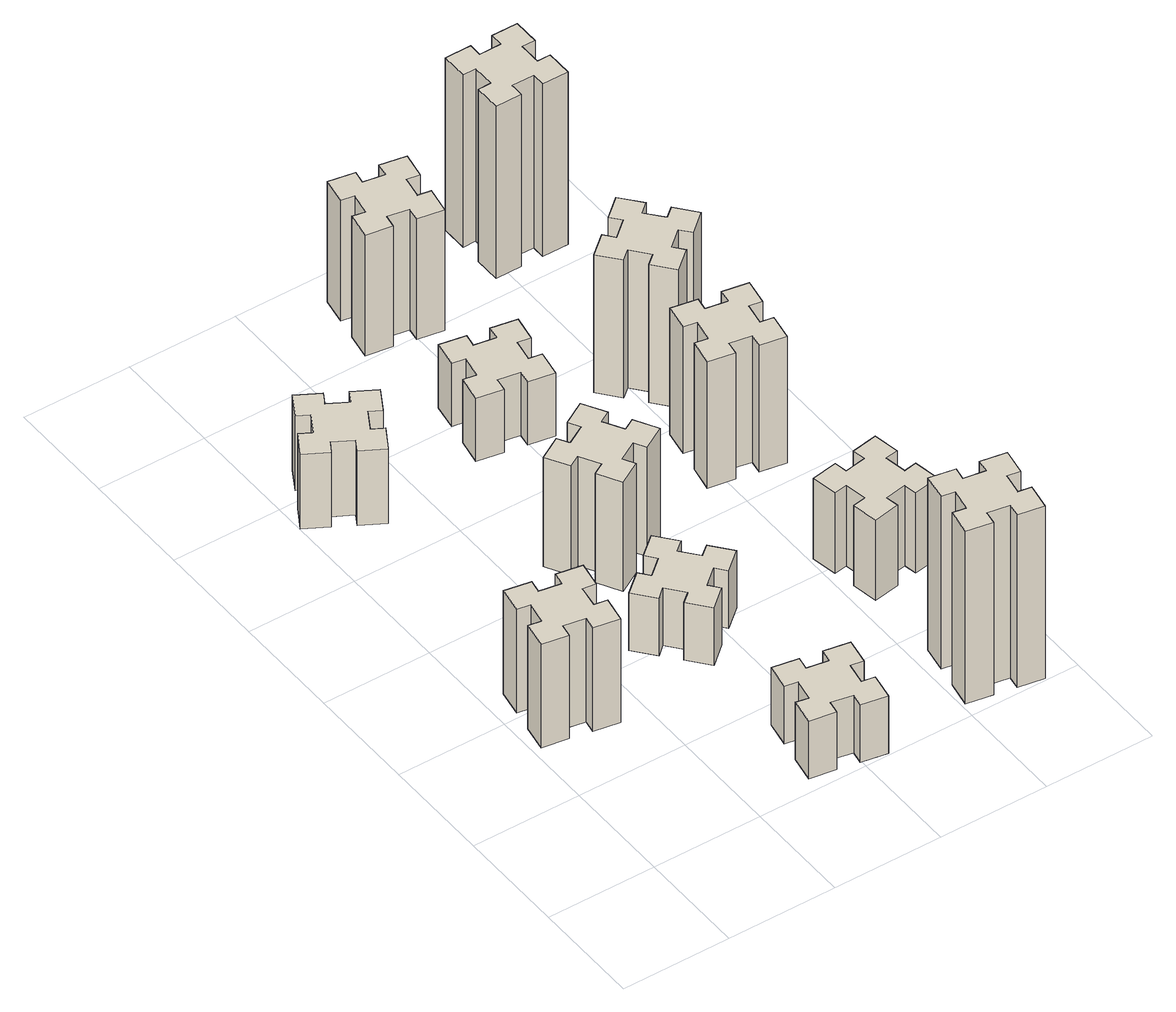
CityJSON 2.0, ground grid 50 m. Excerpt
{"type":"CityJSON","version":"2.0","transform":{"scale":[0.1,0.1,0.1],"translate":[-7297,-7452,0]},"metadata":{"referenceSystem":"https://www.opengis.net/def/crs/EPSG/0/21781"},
"CityObjects":{
"building1":{"type":"Building","attributes":{"class":"1000","function":"1000","usage":"1000","yearOfConstruction":2016,"roofType":"1000","measuredHeight":54,"storeysAboveGround":30,"storeysBelowGround":0},"geometry":[{"type":"Solid","lod":"1","boundaries":[[[[0,1,2,3,4,5,6,7,8,9,10,11,12,13,14,15,16,17,18,19]],[[17,16,20,21]],[[16,15,22,20]],[[15,14,23,22]],[[14,13,24,23]],[[13,12,25,24]],[[12,11,26,25]],[[11,10,27,26]],[[10,9,28,27]],[[9,8,29,28]],[[8,7,30,29]],[[7,6,31,30]],[[6,5,32,31]],[[5,4,33,32]],[[4,3,34,33]],[[3,2,35,34]],[[2,1,36,35]],[[1,0,37,36]],[[0,19,38,37]],[[19,18,39,38]],[[18,17,21,39]],[[24,25,26,27,28,29,30,31,32,33,34,35,36,37,38,39,21,20,22,23]]]]}]},
"building2":{"type":"Building","attributes":{"class":"1000","function":"1000","usage":"1000","yearOfConstruction":2016,"roofType":"1000","measuredHeight":39,"storeysAboveGround":30,"storeysBelowGround":0},"geometry":[{"type":"Solid","lod":"1","boundaries":[[[[40,41,42,43,44,45,46,47,48,49,50,51,52,53,54,55,56,57,58,59]],[[57,56,60,61]],[[56,55,62,60]],[[55,54,63,62]],[[54,53,64,63]],[[53,52,65,64]],[[52,51,66,65]],[[51,50,67,66]],[[50,49,68,67]],[[49,48,69,68]],[[48,47,70,69]],[[47,46,71,70]],[[46,45,72,71]],[[45,44,73,72]],[[44,43,74,73]],[[43,42,75,74]],[[42,41,76,75]],[[41,40,77,76]],[[40,59,78,77]],[[59,58,79,78]],[[58,57,61,79]],[[64,65,66,67,68,69,70,71,72,73,74,75,76,77,78,79,61,60,62,63]]]]}]},
"building3":{"type":"Building","attributes":{"class":"1000","function":"1000","usage":"1000","yearOfConstruction":2016,"roofType":"1000","measuredHeight":30,"storeysAboveGround":30,"storeysBelowGround":0},"geometry":[{"type":"Solid","lod":"1","boundaries":[[[[80,81,82,83,84,85,86,87,88,89,90,91,92,93,94,95,96,97,98,99]],[[97,96,100,101]],[[96,95,102,100]],[[95,94,103,102]],[[94,93,104,103]],[[93,92,105,104]],[[92,91,106,105]],[[91,90,107,106]],[[90,89,108,107]],[[89,88,109,108]],[[88,87,110,109]],[[87,86,111,110]],[[86,85,112,111]],[[85,84,113,112]],[[84,83,114,113]],[[83,82,115,114]],[[82,81,116,115]],[[81,80,117,116]],[[80,99,118,117]],[[99,98,119,118]],[[98,97,101,119]],[[104,105,106,107,108,109,110,111,112,113,114,115,116,117,118,119,101,100,102,103]]]]}]},
"building4":{"type":"Building","attributes":{"class":"1000","function":"1000","usage":"1000","yearOfConstruction":2016,"roofType":"1000","measuredHeight":30,"storeysAboveGround":30,"storeysBelowGround":0},"geometry":[{"type":"Solid","lod":"1","boundaries":[[[[120,121,122,123,124,125,126,127,128,129,130,131,132,133,134,135,136,137,138,139]],[[137,136,140,141]],[[136,135,142,140]],[[135,134,143,142]],[[134,133,144,143]],[[133,132,145,144]],[[132,131,146,145]],[[131,130,147,146]],[[130,129,148,147]],[[129,128,149,148]],[[128,127,150,149]],[[127,126,151,150]],[[126,125,152,151]],[[125,124,153,152]],[[124,123,154,153]],[[123,122,155,154]],[[122,121,156,155]],[[121,120,157,156]],[[120,139,158,157]],[[139,138,159,158]],[[138,137,141,159]],[[144,145,146,147,148,149,150,151,152,153,154,155,156,157,158,159,141,140,142,143]]]]}]},
"building5":{"type":"Building","attributes":{"class":"1000","function":"1000","usage":"1000","yearOfConstruction":2016,"roofType":"1000","measuredHeight":57,"storeysAboveGround":30,"storeysBelowGround":0},"geometry":[{"type":"Solid","lod":"1","boundaries":[[[[160,161,162,163,164,165,166,167,168,169,170,171,172,173,174,175,176,177,178,179]],[[177,176,180,181]],[[176,175,182,180]],[[175,174,183,182]],[[174,173,184,183]],[[173,172,185,184]],[[172,171,186,185]],[[171,170,187,186]],[[170,169,188,187]],[[169,168,189,188]],[[168,167,190,189]],[[167,166,191,190]],[[166,165,192,191]],[[165,164,193,192]],[[164,163,194,193]],[[163,162,195,194]],[[162,161,196,195]],[[161,160,197,196]],[[160,179,198,197]],[[179,178,199,198]],[[178,177,181,199]],[[184,185,186,187,188,189,190,191,192,193,194,195,196,197,198,199,181,180,182,183]]]]}]},
"building6":{"type":"Building","attributes":{"class":"1000","function":"1000","usage":"1000","yearOfConstruction":2016,"roofType":"1000","measuredHeight":33,"storeysAboveGround":30,"storeysBelowGround":0},"geometry":[{"type":"Solid","lod":"1","boundaries":[[[[200,201,202,203,204,205,206,207,208,209,210,211,212,213,214,215,216,217,218,219]],[[217,216,220,221]],[[216,215,222,220]],[[215,214,223,222]],[[214,213,224,223]],[[213,212,225,224]],[[212,211,226,225]],[[211,210,227,226]],[[210,209,228,227]],[[209,208,229,228]],[[208,207,230,229]],[[207,206,231,230]],[[206,205,232,231]],[[205,204,233,232]],[[204,203,234,233]],[[203,202,235,234]],[[202,201,236,235]],[[201,200,237,236]],[[200,219,238,237]],[[219,218,239,238]],[[218,217,221,239]],[[224,225,226,227,228,229,230,231,232,233,234,235,236,237,238,239,221,220,222,223]]]]}]},
"building7":{"type":"Building","attributes":{"class":"1000","function":"1000","usage":"1000","yearOfConstruction":2016,"roofType":"1000","measuredHeight":90,"storeysAboveGround":30,"storeysBelowGround":0},"geometry":[{"type":"Solid","lod":"1","boundaries":[[[[240,241,242,243,244,245,246,247,248,249,250,251,252,253,254,255,256,257,258,259]],[[257,256,260,261]],[[256,255,262,260]],[[255,254,263,262]],[[254,253,264,263]],[[253,252,265,264]],[[252,251,266,265]],[[251,250,267,266]],[[250,249,268,267]],[[249,248,269,268]],[[248,247,270,269]],[[247,246,271,270]],[[246,245,272,271]],[[245,244,273,272]],[[244,243,274,273]],[[243,242,275,274]],[[242,241,276,275]],[[241,240,277,276]],[[240,259,278,277]],[[259,258,279,278]],[[258,257,261,279]],[[264,265,266,267,268,269,270,271,272,273,274,275,276,277,278,279,261,260,262,263]]]]}]},
"building8":{"type":"Building","attributes":{"class":"1000","function":"1000","usage":"1000","yearOfConstruction":2016,"roofType":"1000","measuredHeight":63,"storeysAboveGround":30,"storeysBelowGround":0},"geometry":[{"type":"Solid","lod":"1","boundaries":[[[[280,281,282,283,284,285,286,287,288,289,290,291,292,293,294,295,296,297,298,299]],[[297,296,300,301]],[[296,295,302,300]],[[295,294,303,302]],[[294,293,304,303]],[[293,292,305,304]],[[292,291,306,305]],[[291,290,307,306]],[[290,289,308,307]],[[289,288,309,308]],[[288,287,310,309]],[[287,286,311,310]],[[286,285,312,311]],[[285,284,313,312]],[[284,283,314,313]],[[283,282,315,314]],[[282,281,316,315]],[[281,280,317,316]],[[280,299,318,317]],[[299,298,319,318]],[[298,297,301,319]],[[304,305,306,307,308,309,310,311,312,313,314,315,316,317,318,319,301,300,302,303]]]]}]},
"building9":{"type":"Building","attributes":{"class":"1000","function":"1000","usage":"1000","yearOfConstruction":2016,"roofType":"1000","measuredHeight":42,"storeysAboveGround":30,"storeysBelowGround":0},"geometry":[{"type":"Solid","lod":"1","boundaries":[[[[320,321,322,323,324,325,326,327,328,329,330,331,332,333,334,335,336,337,338,339]],[[337,336,340,341]],[[336,335,342,340]],[[335,334,343,342]],[[334,333,344,343]],[[333,332,345,344]],[[332,331,346,345]],[[331,330,347,346]],[[330,329,348,347]],[[329,328,349,348]],[[328,327,350,349]],[[327,326,351,350]],[[326,325,352,351]],[[325,324,353,352]],[[324,323,354,353]],[[323,322,355,354]],[[322,321,356,355]],[[321,320,357,356]],[[320,339,358,357]],[[339,338,359,358]],[[338,337,341,359]],[[344,345,346,347,348,349,350,351,352,353,354,355,356,357,358,359,341,340,342,343]]]]}]},
"building10":{"type":"Building","attributes":{"class":"1000","function":"1000","usage":"1000","yearOfConstruction":2016,"roofType":"1000","measuredHeight":66,"storeysAboveGround":30,"storeysBelowGround":0},"geometry":[{"type":"Solid","lod":"1","boundaries":[[[[360,361,362,363,364,365,366,367,368,369,370,371,372,373,374,375,376,377,378,379]],[[377,376,380,381]],[[376,375,382,380]],[[375,374,383,382]],[[374,373,384,383]],[[373,372,385,384]],[[372,371,386,385]],[[371,370,387,386]],[[370,369,388,387]],[[369,368,389,388]],[[368,367,390,389]],[[367,366,391,390]],[[366,365,392,391]],[[365,364,393,392]],[[364,363,394,393]],[[363,362,395,394]],[[362,361,396,395]],[[361,360,397,396]],[[360,379,398,397]],[[379,378,399,398]],[[378,377,381,399]],[[384,385,386,387,388,389,390,391,392,393,394,395,396,397,398,399,381,380,382,383]]]]}]},
"building11":{"type":"Building","attributes":{"class":"1000","function":"1000","usage":"1000","yearOfConstruction":2016,"roofType":"1000","measuredHeight":72,"storeysAboveGround":30,"storeysBelowGround":0},"geometry":[{"type":"Solid","lod":"1","boundaries":[[[[400,401,402,403,404,405,406,407,408,409,410,411,412,413,414,415,416,417,418,419]],[[417,416,420,421]],[[416,415,422,420]],[[415,414,423,422]],[[414,413,424,423]],[[413,412,425,424]],[[412,411,426,425]],[[411,410,427,426]],[[410,409,428,427]],[[409,408,429,428]],[[408,407,430,429]],[[407,406,431,430]],[[406,405,432,431]],[[405,404,433,432]],[[404,403,434,433]],[[403,402,435,434]],[[402,401,436,435]],[[401,400,437,436]],[[400,419,438,437]],[[419,418,439,438]],[[418,417,421,439]],[[424,425,426,427,428,429,430,431,432,433,434,435,436,437,438,439,421,420,422,423]]]]}]},
"building12":{"type":"Building","attributes":{"class":"1000","function":"1000","usage":"1000","yearOfConstruction":2016,"roofType":"1000","measuredHeight":90,"storeysAboveGround":30,"storeysBelowGround":0},"geometry":[{"type":"Solid","lod":"1","boundaries":[[[[440,441,442,443,444,445,446,447,448,449,450,451,452,453,454,455,456,457,458,459]],[[457,456,460,461]],[[456,455,462,460]],[[455,454,463,462]],[[454,453,464,463]],[[453,452,465,464]],[[452,451,466,465]],[[451,450,467,466]],[[450,449,468,467]],[[449,448,469,468]],[[448,447,470,469]],[[447,446,471,470]],[[446,445,472,471]],[[445,444,473,472]],[[444,443,474,473]],[[443,442,475,474]],[[442,441,476,475]],[[441,440,477,476]],[[440,459,478,477]],[[459,458,479,478]],[[458,457,461,479]],[[464,465,466,467,468,469,470,471,472,473,474,475,476,477,478,479,461,460,462,463]]]]}]}
},
"vertices":[
[335,877,0],[352,975,0],[411,965,0],[432,1083,0],[314,1104,0],[304,1045,0],[205,1062,0],[216,1121,0],[97,1142,0],[77,1024,0],[136,1014,0],[118,915,0],[59,926,0],[38,807,0],[157,787,0],[167,846,0],[265,828,0],[255,769,0],[373,748,0],[394,867,0],[265,828,540],[255,769,540],[167,846,540],[157,787,540],[38,807,540],[59,926,540],[118,915,540],[136,1014,540],[77,1024,540],[97,1142,540],[216,1121,540],[205,1062,540],[304,1045,540],[314,1104,540],[432,1083,540],[411,965,540],[352,975,540],[335,877,540],[394,867,540],[373,748,540],
[306,2327,0],[356,2414,0],[408,2384,0],[468,2488,0],[364,2548,0],[334,2496,0],[247,2546,0],[277,2598,0],[173,2658,0],[113,2554,0],[165,2524,0],[115,2437,0],[63,2467,0],[3,2363,0],[107,2303,0],[137,2355,0],[224,2305,0],[194,2253,0],[298,2193,0],[358,2297,0],[224,2305,390],[194,2253,390],[137,2355,390],[107,2303,390],[3,2363,390],[63,2467,390],[115,2437,390],[165,2524,390],[113,2554,390],[173,2658,390],[277,2598,390],[247,2546,390],[334,2496,390],[364,2548,390],[468,2488,390],[408,2384,390],[356,2414,390],[306,2327,390],[358,2297,390],[298,2193,390],
[876,274,0],[858,175,0],[799,186,0],[778,67,0],[897,47,0],[907,106,0],[1005,88,0],[995,29,0],[1113,8,0],[1134,127,0],[1075,137,0],[1092,235,0],[1151,225,0],[1172,343,0],[1054,364,0],[1044,305,0],[945,322,0],[956,381,0],[837,402,0],[817,284,0],[945,322,300],[956,381,300],[1044,305,300],[1054,364,300],[1172,343,300],[1151,225,300],[1092,235,300],[1075,137,300],[1134,127,300],[1113,8,300],[995,29,300],[1005,88,300],[907,106,300],[897,47,300],[778,67,300],[799,186,300],[858,175,300],[876,274,300],[817,284,300],[837,402,300],
[908,929,0],[984,993,0],[1023,947,0],[1115,1024,0],[1038,1116,0],[992,1078,0],[927,1154,0],[973,1193,0],[896,1285,0],[804,1208,0],[843,1162,0],[766,1097,0],[728,1143,0],[636,1066,0],[713,974,0],[759,1013,0],[823,936,0],[777,898,0],[854,806,0],[946,883,0],[823,936,300],[777,898,300],[759,1013,300],[713,974,300],[636,1066,300],[728,1143,300],[766,1097,300],[843,1162,300],[804,1208,300],[896,1285,300],[973,1193,300],[927,1154,300],[992,1078,300],[1038,1116,300],[1115,1024,300],[1023,947,300],[984,993,300],[908,929,300],[946,883,300],[854,806,300],
[755,1574,0],[805,1487,0],[753,1457,0],[813,1353,0],[917,1413,0],[887,1465,0],[974,1515,0],[1004,1463,0],[1108,1523,0],[1048,1627,0],[996,1597,0],[946,1684,0],[998,1714,0],[938,1818,0],[834,1758,0],[864,1706,0],[777,1656,0],[747,1708,0],[643,1648,0],[703,1544,0],[777,1656,570],[747,1708,570],[864,1706,570],[834,1758,570],[938,1818,570],[998,1714,570],[946,1684,570],[996,1597,570],[1048,1627,570],[1108,1523,570],[1004,1463,570],[974,1515,570],[887,1465,570],[917,1413,570],[813,1353,570],[753,1457,570],[805,1487,570],[755,1574,570],[703,1544,570],[643,1648,570],
[876,2494,0],[858,2395,0],[799,2406,0],[778,2287,0],[897,2267,0],[907,2326,0],[1005,2308,0],[995,2249,0],[1113,2228,0],[1134,2347,0],[1075,2357,0],[1092,2455,0],[1151,2445,0],[1172,2563,0],[1054,2584,0],[1044,2525,0],[945,2542,0],[956,2601,0],[837,2622,0],[817,2504,0],[945,2542,330],[956,2601,330],[1044,2525,330],[1054,2584,330],[1172,2563,330],[1151,2445,330],[1092,2455,330],[1075,2357,330],[1134,2347,330],[1113,2228,330],[995,2249,330],[1005,2308,330],[907,2326,330],[897,2267,330],[778,2287,330],[799,2406,330],[858,2395,330],[876,2494,330],[817,2504,330],[837,2622,330],
[1784,305,0],[1685,322,0],[1696,381,0],[1577,402,0],[1557,284,0],[1616,274,0],[1598,175,0],[1539,186,0],[1518,67,0],[1637,47,0],[1647,106,0],[1745,88,0],[1735,29,0],[1853,8,0],[1874,127,0],[1815,137,0],[1832,235,0],[1891,225,0],[1912,343,0],[1794,364,0],[1832,235,900],[1891,225,900],[1815,137,900],[1874,127,900],[1853,8,900],[1735,29,900],[1745,88,900],[1647,106,900],[1637,47,900],[1518,67,900],[1539,186,900],[1598,175,900],[1616,274,900],[1557,284,900],[1577,402,900],[1696,381,900],[1685,322,900],[1784,305,900],[1794,364,900],[1912,343,900],
[876,3234,0],[858,3135,0],[799,3146,0],[778,3027,0],[897,3007,0],[907,3066,0],[1005,3048,0],[995,2989,0],[1113,2968,0],[1134,3087,0],[1075,3097,0],[1092,3195,0],[1151,3185,0],[1172,3303,0],[1054,3324,0],[1044,3265,0],[945,3282,0],[956,3341,0],[837,3362,0],[817,3244,0],[945,3282,630],[956,3341,630],[1044,3265,630],[1054,3324,630],[1172,3303,630],[1151,3185,630],[1092,3195,630],[1075,3097,630],[1134,3087,630],[1113,2968,630],[995,2989,630],[1005,3048,630],[907,3066,630],[897,3007,630],[778,3027,630],[799,3146,630],[858,3135,630],[876,3234,630],[817,3244,630],[837,3362,630],
[1685,828,0],[1784,846,0],[1794,787,0],[1912,807,0],[1891,926,0],[1832,915,0],[1815,1014,0],[1874,1024,0],[1853,1142,0],[1735,1121,0],[1745,1062,0],[1647,1045,0],[1637,1104,0],[1518,1083,0],[1539,965,0],[1598,975,0],[1616,877,0],[1557,867,0],[1577,748,0],[1696,769,0],[1616,877,420],[1557,867,420],[1598,975,420],[1539,965,420],[1518,1083,420],[1637,1104,420],[1647,1045,420],[1745,1062,420],[1735,1121,420],[1853,1142,420],[1874,1024,420],[1815,1014,420],[1832,915,420],[1891,926,420],[1912,807,420],[1794,787,420],[1784,846,420],[1685,828,420],[1696,769,420],[1577,748,420],
[1547,1686,0],[1645,1668,0],[1635,1609,0],[1753,1588,0],[1774,1707,0],[1715,1717,0],[1732,1815,0],[1791,1805,0],[1812,1923,0],[1694,1944,0],[1684,1885,0],[1585,1902,0],[1596,1961,0],[1477,1982,0],[1457,1864,0],[1516,1854,0],[1498,1755,0],[1439,1766,0],[1418,1647,0],[1537,1627,0],[1498,1755,660],[1439,1766,660],[1516,1854,660],[1457,1864,660],[1477,1982,660],[1596,1961,660],[1585,1902,660],[1684,1885,660],[1694,1944,660],[1812,1923,660],[1791,1805,660],[1732,1815,660],[1715,1717,660],[1774,1707,660],[1753,1588,660],[1635,1609,660],[1645,1668,660],[1547,1686,660],[1537,1627,660],[1418,1647,660],
[1499,2293,0],[1563,2216,0],[1517,2178,0],[1594,2086,0],[1686,2163,0],[1648,2209,0],[1724,2273,0],[1763,2227,0],[1855,2304,0],[1778,2396,0],[1732,2358,0],[1667,2434,0],[1713,2473,0],[1636,2565,0],[1544,2488,0],[1583,2442,0],[1506,2377,0],[1468,2423,0],[1376,2346,0],[1453,2254,0],[1506,2377,720],[1468,2423,720],[1583,2442,720],[1544,2488,720],[1636,2565,720],[1713,2473,720],[1667,2434,720],[1732,2358,720],[1778,2396,720],[1855,2304,720],[1763,2227,720],[1724,2273,720],[1648,2209,720],[1686,2163,720],[1594,2086,720],[1517,2178,720],[1563,2216,720],[1499,2293,720],[1453,2254,720],[1376,2346,720],
[1565,3155,0],[1665,3155,0],[1665,3095,0],[1785,3095,0],[1785,3215,0],[1725,3215,0],[1725,3315,0],[1785,3315,0],[1785,3435,0],[1665,3435,0],[1665,3375,0],[1565,3375,0],[1565,3435,0],[1445,3435,0],[1445,3315,0],[1505,3315,0],[1505,3215,0],[1445,3215,0],[1445,3095,0],[1565,3095,0],[1505,3215,900],[1445,3215,900],[1505,3315,900],[1445,3315,900],[1445,3435,900],[1565,3435,900],[1565,3375,900],[1665,3375,900],[1665,3435,900],[1785,3435,900],[1785,3315,900],[1725,3315,900],[1725,3215,900],[1785,3215,900],[1785,3095,900],[1665,3095,900],[1665,3155,900],[1565,3155,900],[1565,3095,900],[1445,3095,900]
]}
